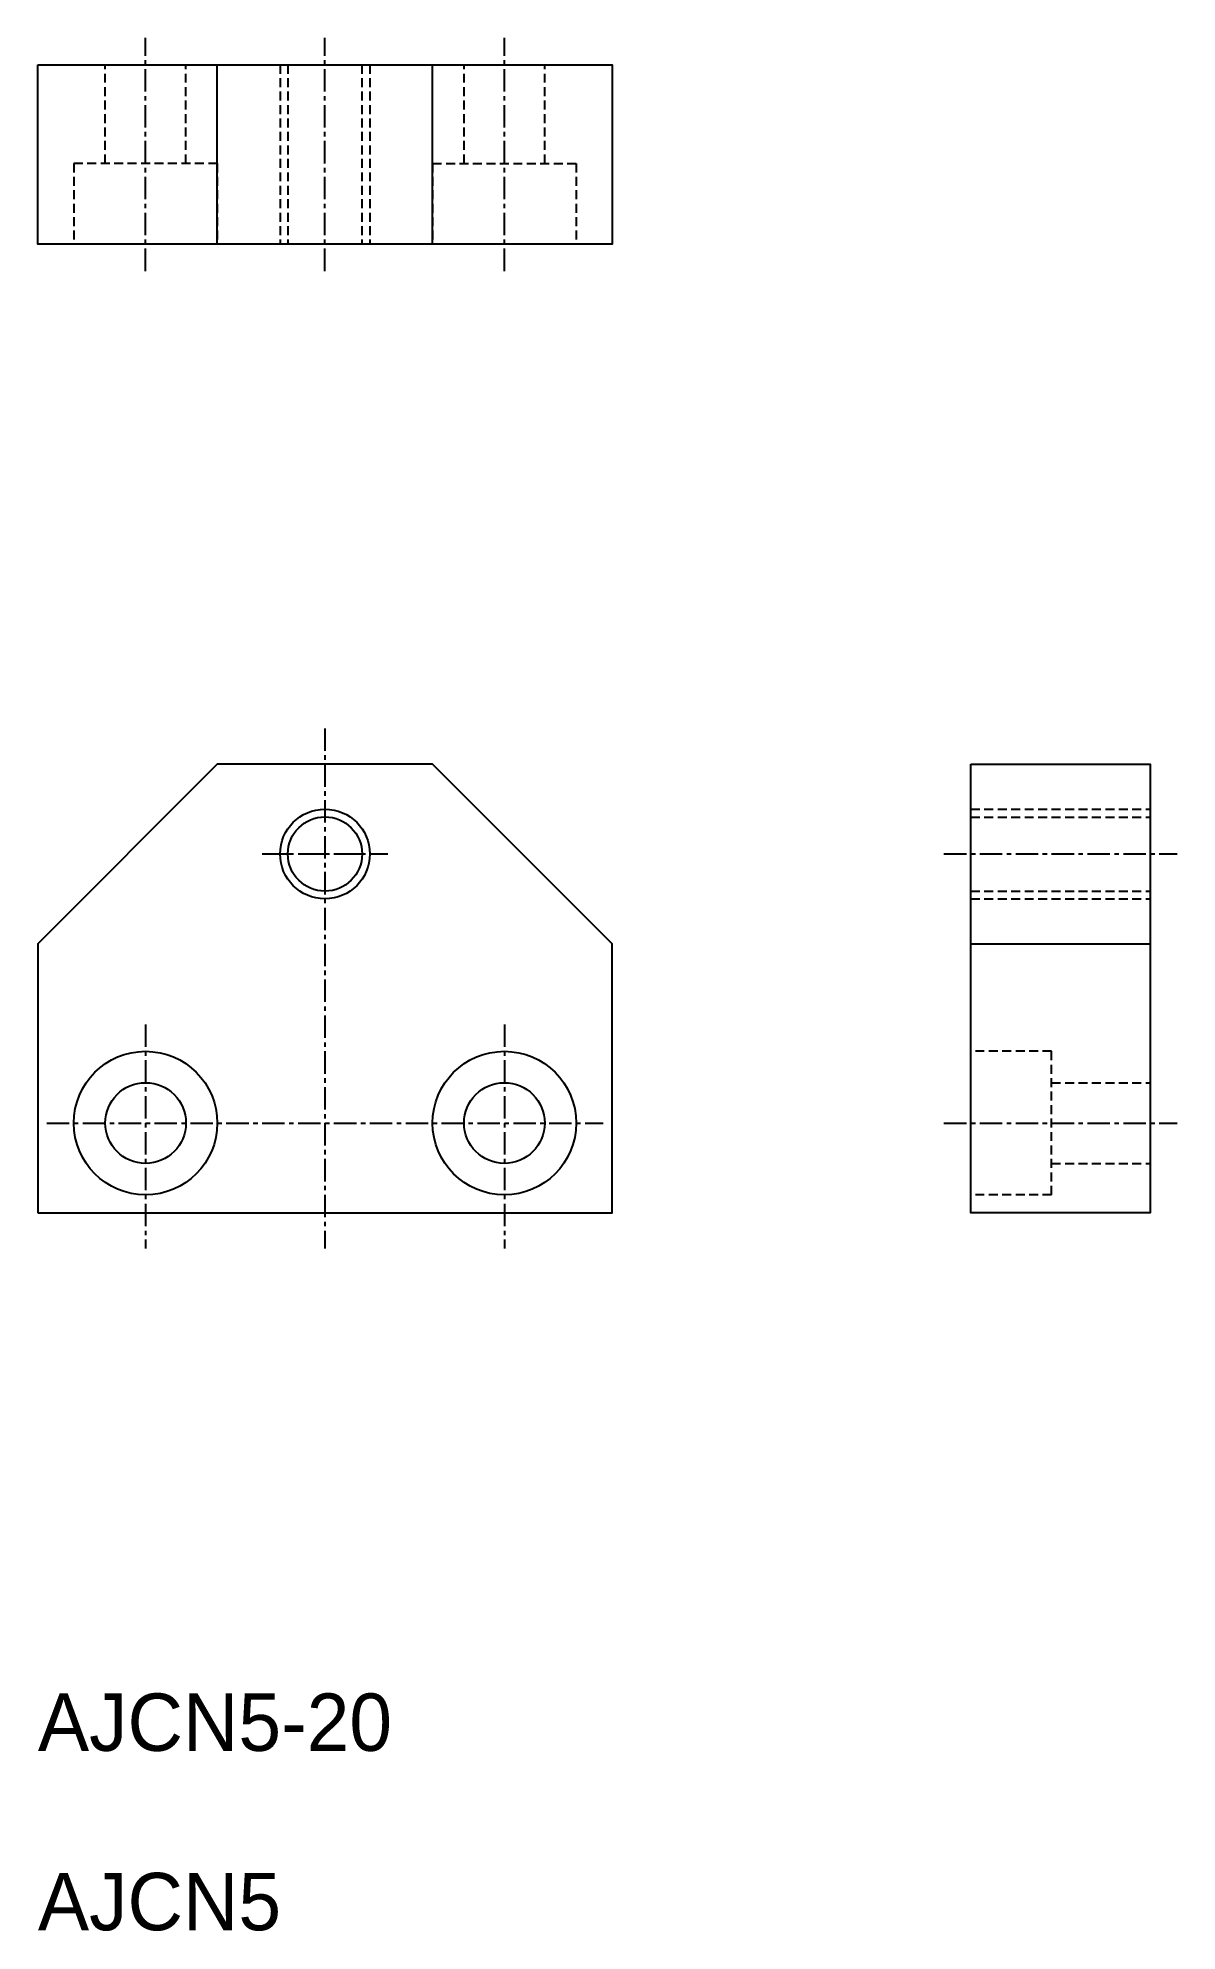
# Model space of a CAD drawing. Extents: x -2926 to -2863, y -1119 to -1013.
import ezdxf

# ---------------------------------------------------------------- set-up
doc = ezdxf.new("R2010")
doc.units = 0
doc.linetypes.add('CENTER', pattern=[2, 1.25, -0.25, 0.25, -0.25])
doc.linetypes.add('DASHED', pattern=[0.75, 0.5, -0.25])
doc.layers.get('0').update_dxf_attribs({"linetype": 'CONTINUOUS'})
doc.layers.add('CENTER', color=1, linetype='CENTER')

# ---------------------------------------------------------------- blocks, each defined once
blk = doc.blocks.new('A$C6E4B083E')
at = {"color": 3, "linetype": 'CONTINUOUS'}
blk.add_circle((0, 0), 2.5, dxfattribs=at)
at = {"color": 7, "linetype": 'CONTINUOUS'}
blk.add_circle((0, 0), 2.07, dxfattribs=at)

msp = doc.modelspace()

# ---------------------------------------------------------------- linework, layer by layer
at = {"color": 3, "linetype": 'DASHED'}
for p, q in [((-2922.25, -1020.4), (-2922.25, -1014.9)), ((-2917.75, -1020.4), (-2917.75, -1014.9)), ((-2912.5, -1014.9), (-2912.5, -1024.9)), ((-2912.07, -1014.9), (-2912.07, -1024.9)), ((-2907.94, -1014.9), (-2907.94, -1024.9)), ((-2907.5, -1014.9), (-2907.5, -1024.9)), ((-2902.25, -1020.4), (-2902.25, -1014.9)), ((-2897.75, -1020.4), (-2897.75, -1014.9)), ((-2924, -1020.4), (-2924, -1024.9)), ((-2916, -1020.4), (-2924, -1020.4)), ((-2916, -1020.4), (-2916, -1024.9)), ((-2904, -1020.4), (-2896, -1020.4)), ((-2904, -1020.4), (-2904, -1024.9)), ((-2896, -1020.4), (-2896, -1024.9)), ((-2874, -1056.4), (-2864, -1056.4)), ((-2874, -1056.84), (-2864, -1056.84)), ((-2874, -1060.97), (-2864, -1060.97)), ((-2874, -1061.4), (-2864, -1061.4)), ((-2869.5, -1069.9), (-2874, -1069.9)), ((-2869.5, -1077.9), (-2869.5, -1069.9)), ((-2869.5, -1071.65), (-2864, -1071.65)), ((-2869.5, -1076.15), (-2864, -1076.15)), ((-2869.5, -1077.9), (-2874, -1077.9))]:
    msp.add_line(p, q, dxfattribs=at)
at = {"color": 7, "linetype": 'CONTINUOUS'}
for p, q in [((-2916, -1024.9), (-2916, -1014.9)), ((-2904, -1024.9), (-2904, -1014.9)), ((-2874, -1063.9), (-2864, -1063.9))]:
    msp.add_line(p, q, dxfattribs=at)
for points in [[(-2926, -1014.9), (-2894, -1014.9), (-2894, -1024.9), (-2926, -1024.9)], [(-2926, -1078.9), (-2894, -1078.9), (-2894, -1063.9), (-2904, -1053.9), (-2916, -1053.9), (-2926, -1063.9)], [(-2874, -1053.9), (-2864, -1053.9), (-2864, -1078.9), (-2874, -1078.9)]]:
    msp.add_lwpolyline(points, close=True, dxfattribs=at)
for centre, radius in [((-2920, -1073.9), 4), ((-2900, -1073.9), 4), ((-2920, -1073.9), 2.25), ((-2900, -1073.9), 2.25)]:
    msp.add_circle(centre, radius, dxfattribs=at)
at = {"layer": 'CENTER', "color": 1, "linetype": 'CENTER'}
for p, q in [((-2920, -1026.4), (-2920, -1013.4)), ((-2910, -1026.4), (-2910, -1013.4)), ((-2900, -1026.4), (-2900, -1013.4)), ((-2910, -1051.9), (-2910, -1080.9)), ((-2913.5, -1058.9), (-2906.5, -1058.9)), ((-2913, -1058.9), (-2907, -1058.9)), ((-2875.5, -1058.9), (-2862.5, -1058.9)), ((-2920, -1068.4), (-2920, -1080.9)), ((-2900, -1068.4), (-2900, -1080.9)), ((-2925.5, -1073.9), (-2894.5, -1073.9)), ((-2875.5, -1073.9), (-2862.5, -1073.9))]:
    msp.add_line(p, q, dxfattribs=at)

# ---------------------------------------------------------------- block references
at = {"color": 7, "linetype": 'CONTINUOUS'}
msp.add_blockref('A$C6E4B083E', (-2910, -1058.9), dxfattribs=at)

# ---------------------------------------------------------------- texts
for s, p in [('AJCN5-20', (-2926, -1108.9)), ('AJCN5', (-2926, -1118.9))]:
    msp.add_text(s, height=3.2, dxfattribs=at).set_placement(p)

doc.saveas('drawing.dxf')
